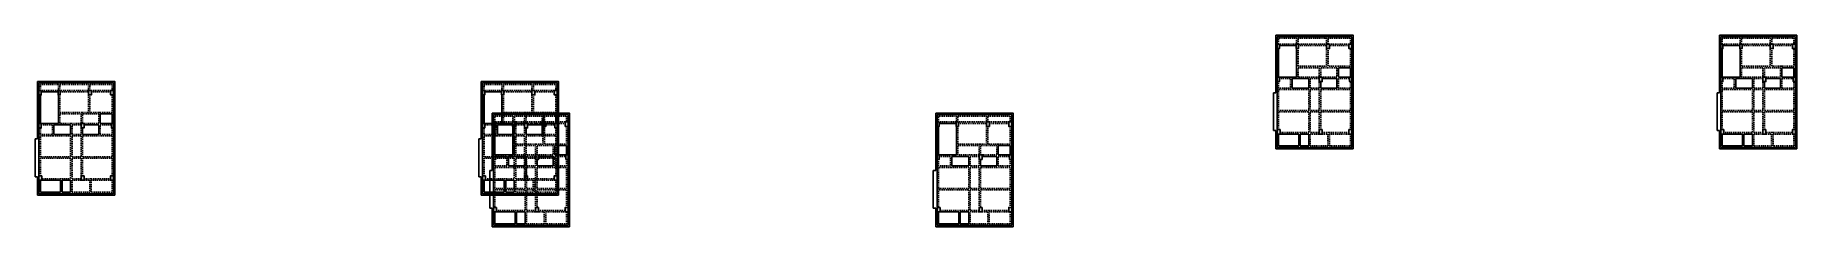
# Model space of a CAD drawing. Extents: x 365746627 to 729500028, y 528103248 to 1057099660.
# Drawn here: x 729264137 to 729500028, y 1057074105 to 1057099660 of the extents above.
import ezdxf

# ---------------------------------------------------------------- set-up
doc = ezdxf.new("R2010")
doc.units = 0
doc.header["$LTSCALE"] = 1000
doc.header["$MEASUREMENT"] = 0
doc.linetypes.add('3', pattern=[500, 300, -200])
for name, color, linetype in [('BEAM-梁', 2, 'Continuous'), ('BEAMDASH-梁', 3, '3'), ('COLUMN', 6, 'Continuous'), ('E_WINDOW', 140, 'Continuous'), ('PUB-HATCH', 8, 'Continuous'), ('构造', 5, 'Continuous')]:
    doc.layers.add(name, color=color, linetype=linetype)

# ---------------------------------------------------------------- blocks, each defined once
blk = doc.blocks.new('2')
at = {"layer": 'PUB-HATCH'}
h = blk.add_hatch(color=256, dxfattribs=at)
h.dxf.hatch_style = 1
h.paths.add_polyline_path([(366041462, 528230397), (366041062, 528230397), (366041062, 528229797), (366041462, 528229797)])
h.paths.add_polyline_path([(366044442, 528230397), (366044042, 528230397), (366044042, 528229797), (366044442, 528229797)])
h.paths.add_polyline_path([(366037292, 528230397), (366036992, 528230397), (366036992, 528229797), (366037292, 528229797)])
h.paths.add_polyline_path([(366044442, 528225997), (366044142, 528225997), (366044142, 528225397), (366044442, 528225397)])
h.paths.add_polyline_path([(366040482, 528225997), (366040082, 528225997), (366040082, 528225397), (366040482, 528225397)])
h.paths.add_polyline_path([(366044442, 528218997), (366044042, 528218997), (366044042, 528218397), (366044442, 528218397)])
h.paths.add_polyline_path([(366040482, 528218997), (366040082, 528218997), (366040082, 528218397), (366040482, 528218397)])
h.paths.add_polyline_path([(366034842, 528218997), (366034442, 528218997), (366034442, 528218397), (366034842, 528218397)])
h.paths.add_polyline_path([(366034742, 528225997), (366034442, 528225997), (366034442, 528225397), (366034742, 528225397)])
h.paths.add_polyline_path([(366034742, 528230397), (366034442, 528230397), (366034442, 528229797), (366034742, 528229797)])
at = {"layer": 'BEAM-梁'}
for p, q in [((366034442, 528231397), (366034442, 528230397)), ((366037142, 528231397), (366034442, 528231397)), ((366034442, 528229797), (366034442, 528225997)), ((366034642, 528225997), (366034642, 528229797)), ((366034742, 528230197), (366036992, 528230197)), ((366037042, 528229797), (366037042, 528227357)), ((366041062, 528231397), (366037142, 528231397)), ((366044442, 528231397), (366041062, 528231397)), ((366044442, 528230397), (366044442, 528231397)), ((366044442, 528227357), (366044442, 528229797)), ((366037042, 528227357), (366037042, 528225997)), ((366042642, 528227257), (366044242, 528227257)), ((366042642, 528225997), (366042642, 528227257)), ((366044242, 528227257), (366044242, 528225997)), ((366044442, 528225997), (366044442, 528227357)), ((366034442, 528225397), (366034442, 528224437)), ((366036342, 528225997), (366034742, 528225997)), ((366037042, 528225997), (366036342, 528225997)), ((366036442, 528225797), (366037142, 528225797)), ((366036442, 528224537), (366036442, 528225797)), ((366037142, 528225797), (366038682, 528225797)), ((366038682, 528225797), (366038682, 528224537)), ((366040282, 528224537), (366040282, 528225397)), ((366040482, 528225797), (366042442, 528225797)), ((366042442, 528225797), (366042442, 528224537)), ((366044142, 528225997), (366042642, 528225997)), ((366044442, 528224437), (366044442, 528225397)), ((366034442, 528224437), (366034442, 528221437)), ((366038682, 528224537), (366036442, 528224537)), ((366042442, 528224537), (366040282, 528224537)), ((366044442, 528221437), (366044442, 528224437)), ((366034442, 528221437), (366034442, 528218997)), ((366044442, 528218997), (366044442, 528221437)), ((366034442, 528218397), (366034442, 528216597)), ((366034642, 528216797), (366034642, 528218397)), ((366034842, 528218397), (366037342, 528218397)), ((366037342, 528218397), (366037342, 528216797)), ((366037542, 528216797), (366037542, 528218397)), ((366037542, 528218397), (366038682, 528218397)), ((366038682, 528218397), (366038682, 528216797)), ((366044442, 528216597), (366044442, 528218397)), ((366034442, 528216597), (366037442, 528216597)), ((366037342, 528216797), (366034642, 528216797)), ((366037442, 528216597), (366038782, 528216597)), ((366038682, 528216797), (366037542, 528216797)), ((366038782, 528216597), (366041342, 528216597)), ((366041342, 528216597), (366044442, 528216597))]:
    blk.add_line(p, q, dxfattribs=at)
at = {"layer": 'BEAMDASH-梁', "ltscale": 0.0005}
for p, q in [((366034642, 528230397), (366034642, 528231197)), ((366034642, 528231197), (366037042, 528231197)), ((366036992, 528230397), (366034742, 528230397)), ((366036992, 528230397), (366034742, 528230397)), ((366034742, 528230197), (366036992, 528230197)), ((366037042, 528231197), (366037042, 528230397)), ((366037242, 528230397), (366037242, 528231197)), ((366037242, 528231197), (366041062, 528231197)), ((366037242, 528227457), (366037242, 528229797)), ((366041062, 528230397), (366037292, 528230397)), ((366037292, 528230197), (366041062, 528230197)), ((366041062, 528231197), (366041062, 528230397)), ((366041062, 528229797), (366041062, 528227457)), ((366041262, 528231197), (366044242, 528231197)), ((366041262, 528230397), (366041262, 528231197)), ((366041262, 528227457), (366041262, 528229797)), ((366044042, 528230397), (366041462, 528230397)), ((366041462, 528230197), (366044042, 528230197)), ((366044242, 528231197), (366044242, 528230397)), ((366044242, 528229797), (366044242, 528227457)), ((366040182, 528227457), (366037242, 528227457)), ((366037242, 528225997), (366037242, 528227257)), ((366037242, 528227257), (366040082, 528227257)), ((366040082, 528227257), (366040082, 528225997)), ((366041062, 528227457), (366040182, 528227457)), ((366040282, 528225997), (366040282, 528227257)), ((366040282, 528227257), (366041062, 528227257)), ((366041062, 528227257), (366042442, 528227257)), ((366042542, 528227457), (366041262, 528227457)), ((366042442, 528227257), (366042442, 528225997)), ((366044242, 528227457), (366042542, 528227457)), ((366034642, 528224537), (366034642, 528225397)), ((366034742, 528225797), (366036242, 528225797)), ((366036242, 528225797), (366036242, 528224537)), ((366038782, 528225997), (366037242, 528225997)), ((366040082, 528225997), (366038782, 528225997)), ((366038882, 528225797), (366040082, 528225797)), ((366038882, 528224537), (366038882, 528225797)), ((366040082, 528225397), (366040082, 528224537)), ((366042442, 528225997), (366040482, 528225997)), ((366042642, 528225797), (366044142, 528225797)), ((366042642, 528224537), (366042642, 528225797)), ((366044242, 528225397), (366044242, 528224537)), ((366036242, 528224537), (366034642, 528224537)), ((366034642, 528221537), (366034642, 528224337)), ((366034642, 528224337), (366036342, 528224337)), ((366036342, 528224337), (366038682, 528224337)), ((366038682, 528224337), (366038682, 528221537)), ((366040082, 528224537), (366038882, 528224537)), ((366038882, 528221537), (366038882, 528224337)), ((366038882, 528224337), (366040082, 528224337)), ((366040082, 528224337), (366040082, 528221537)), ((366040282, 528221537), (366040282, 528224337)), ((366040282, 528224337), (366042542, 528224337)), ((366042542, 528224337), (366044242, 528224337)), ((366044242, 528224537), (366042642, 528224537)), ((366044242, 528224337), (366044242, 528221537)), ((366038682, 528221537), (366034642, 528221537)), ((366034642, 528218997), (366034642, 528221337)), ((366034642, 528221337), (366038682, 528221337)), ((366038682, 528221337), (366038682, 528218597)), ((366040082, 528221537), (366038882, 528221537)), ((366038882, 528218597), (366038882, 528221337)), ((366038882, 528221337), (366040082, 528221337)), ((366040082, 528221337), (366040082, 528218997)), ((366044242, 528221537), (366040282, 528221537)), ((366040282, 528218997), (366040282, 528221337)), ((366040282, 528221337), (366044242, 528221337)), ((366044242, 528221337), (366044242, 528218997)), ((366037442, 528218597), (366034842, 528218597)), ((366038682, 528218597), (366037442, 528218597)), ((366040082, 528218597), (366038882, 528218597)), ((366038882, 528218397), (366040082, 528218397)), ((366038882, 528216797), (366038882, 528218397)), ((366041342, 528218597), (366040482, 528218597)), ((366040482, 528218397), (366041242, 528218397)), ((366041242, 528218397), (366041242, 528216797)), ((366044042, 528218597), (366041342, 528218597)), ((366041442, 528218397), (366044042, 528218397)), ((366041442, 528216797), (366041442, 528218397)), ((366044242, 528218397), (366044242, 528216797)), ((366041242, 528216797), (366038882, 528216797)), ((366044242, 528216797), (366041442, 528216797))]:
    blk.add_line(p, q, dxfattribs=at)
at = {"layer": 'COLUMN'}
for points in [[(366034742, 528230397), (366034442, 528230397), (366034442, 528229797), (366034742, 528229797)], [(366037292, 528230397), (366036992, 528230397), (366036992, 528229797), (366037292, 528229797)], [(366041462, 528230397), (366041062, 528230397), (366041062, 528229797), (366041462, 528229797)], [(366044442, 528230397), (366044042, 528230397), (366044042, 528229797), (366044442, 528229797)], [(366034742, 528225997), (366034442, 528225997), (366034442, 528225397), (366034742, 528225397)], [(366040482, 528225997), (366040082, 528225997), (366040082, 528225397), (366040482, 528225397)], [(366044442, 528225997), (366044142, 528225997), (366044142, 528225397), (366044442, 528225397)], [(366034842, 528218997), (366034442, 528218997), (366034442, 528218397), (366034842, 528218397)], [(366040482, 528218997), (366040082, 528218997), (366040082, 528218397), (366040482, 528218397)], [(366044442, 528218997), (366044042, 528218997), (366044042, 528218397), (366044442, 528218397)]]:
    blk.add_lwpolyline(points, close=True, dxfattribs=at)
at = {"layer": '构造'}
for p, q in [((366034262, 528223917), (366034262, 528231577)), ((366033942, 528218877), (366033942, 528223917)), ((366033942, 528223917), (366034262, 528223917)), ((366034262, 528218877), (366033942, 528218877)), ((366034262, 528216417), (366034262, 528218877)), ((366044622, 528216417), (366034262, 528216417))]:
    blk.add_line(p, q, dxfattribs=at)
blk.add_lwpolyline([(366034262, 528231577), (366044622, 528231577), (366044622, 528216417)], dxfattribs=at)

msp = doc.modelspace()

# ---------------------------------------------------------------- block references
at = {"layer": 'E_WINDOW'}
for p in [(363396006.1, 528868083.4), (363455406.1, 528868083.4), (363230194.6, 528861899.5), (363289594.6, 528861899.5), (363291060, 528857688.3), (363350460, 528857688.3)]:
    msp.add_blockref('2', p, dxfattribs=at)

doc.saveas('drawing.dxf')
